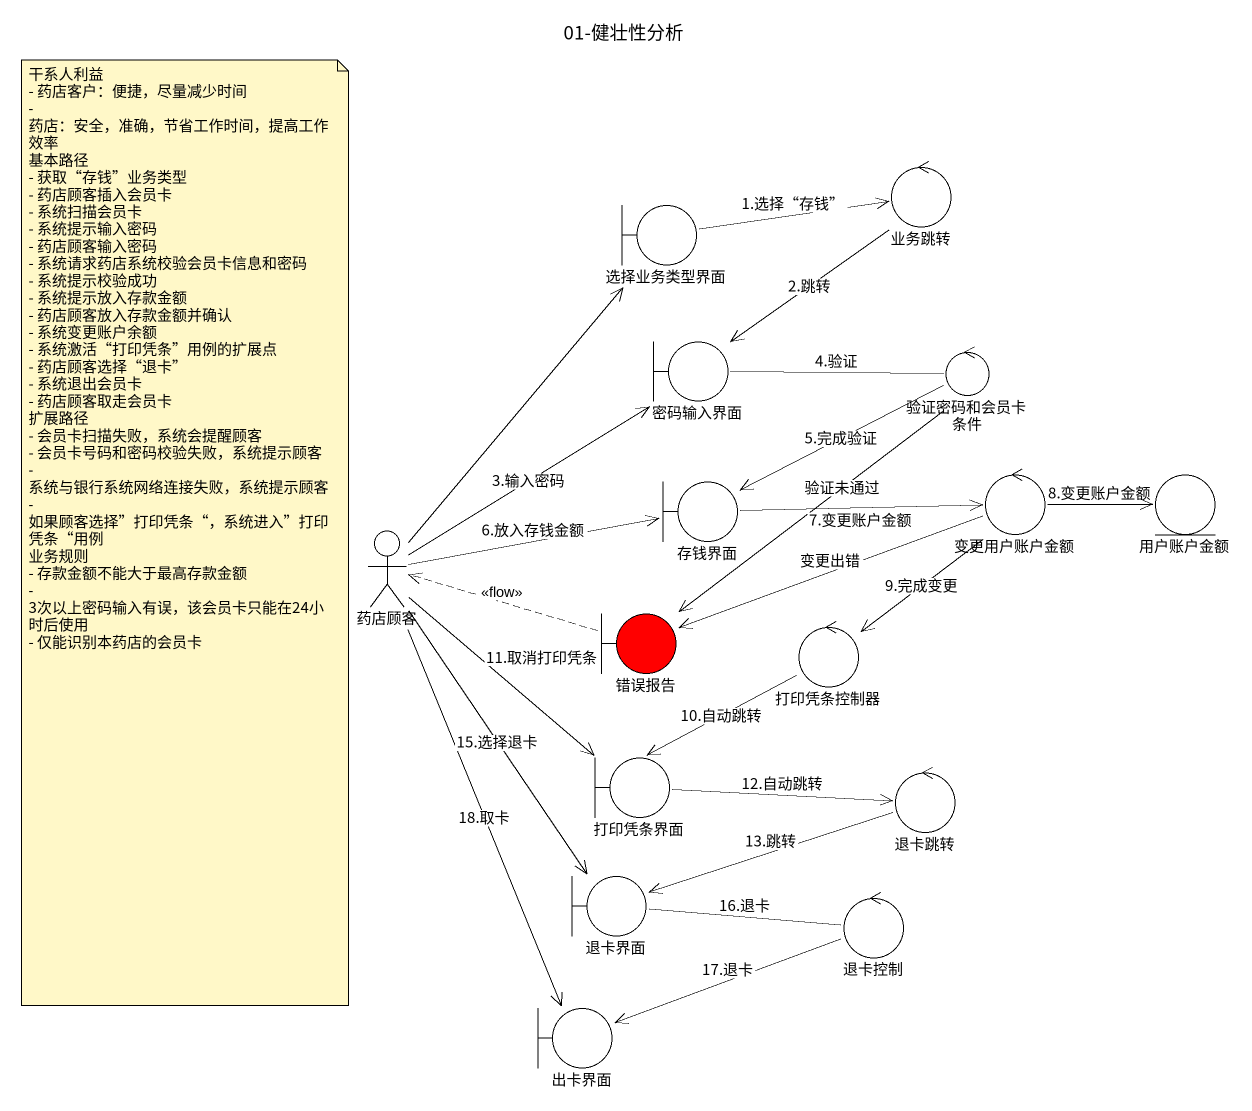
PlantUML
@startuml
title 01-健壮性分析
boundary 选择业务类型界面
control 业务跳转
boundary 密码输入界面
control 验证密码和会员卡条件
boundary 存钱界面
control 变更用户账户金额
entity 用户账户金额
actor 药店顾客
boundary 错误报告 #FF0000
control 打印凭条控制器
boundary 打印凭条界面
control 退卡跳转
boundary 退卡界面
control 退卡控制
boundary 出卡界面
选择业务类型界面 -right-> 业务跳转 : 1.选择“存钱”
业务跳转 --> 密码输入界面 : 2.跳转
密码输入界面 -right- 验证密码和会员卡条件 : 4.验证
验证密码和会员卡条件 -left-> 存钱界面 : 5.完成验证
验证密码和会员卡条件 --> 错误报告 : 验证未通过
存钱界面 -right-> 变更用户账户金额 : 7.变更账户金额
变更用户账户金额 -right-> 用户账户金额 : 8.变更账户金额
变更用户账户金额 -left-> 错误报告 : 变更出错
变更用户账户金额 --> 打印凭条控制器 : 9.完成变更
药店顾客 -up-> 选择业务类型界面
药店顾客 -up-> 密码输入界面 : 3.输入密码
药店顾客 -right-> 存钱界面 : 6.放入存钱金额
药店顾客 --> 打印凭条界面 : 11.取消打印凭条
药店顾客 --> 退卡界面 : 15.选择退卡
药店顾客 --> 出卡界面 : 18.取卡
错误报告 .left.> 药店顾客 : <<flow>>
打印凭条控制器 --> 打印凭条界面 : 10.自动跳转
打印凭条界面 -right-> 退卡跳转 : 12.自动跳转
退卡跳转 -left-> 退卡界面 : 13.跳转
退卡界面 -right- 退卡控制 : 16.退卡
退卡控制 -left-> 出卡界面 : 17.退卡
note as N1
  干系人利益
  - 药店客户：便捷，尽量减少时间
  - 药店：安全，准确，节省工作时间，提高工作效率
  基本路径
  - 获取“存钱”业务类型
  - 药店顾客插入会员卡
  - 系统扫描会员卡
  - 系统提示输入密码
  - 药店顾客输入密码
  - 系统请求药店系统校验会员卡信息和密码
  - 系统提示校验成功
  - 系统提示放入存款金额
  - 药店顾客放入存款金额并确认
  - 系统变更账户余额
  - 系统激活“打印凭条”用例的扩展点
  - 药店顾客选择“退卡”
  - 系统退出会员卡
  - 药店顾客取走会员卡
  扩展路径
  - 会员卡扫描失败，系统会提醒顾客
  - 会员卡号码和密码校验失败，系统提示顾客
  - 系统与银行系统网络连接失败，系统提示顾客
  - 如果顾客选择”打印凭条“，系统进入”打印凭条“用例
  业务规则
  - 存款金额不能大于最高存款金额
  - 3次以上密码输入有误，该会员卡只能在24小时后使用
  - 仅能识别本药店的会员卡
end note
@enduml
